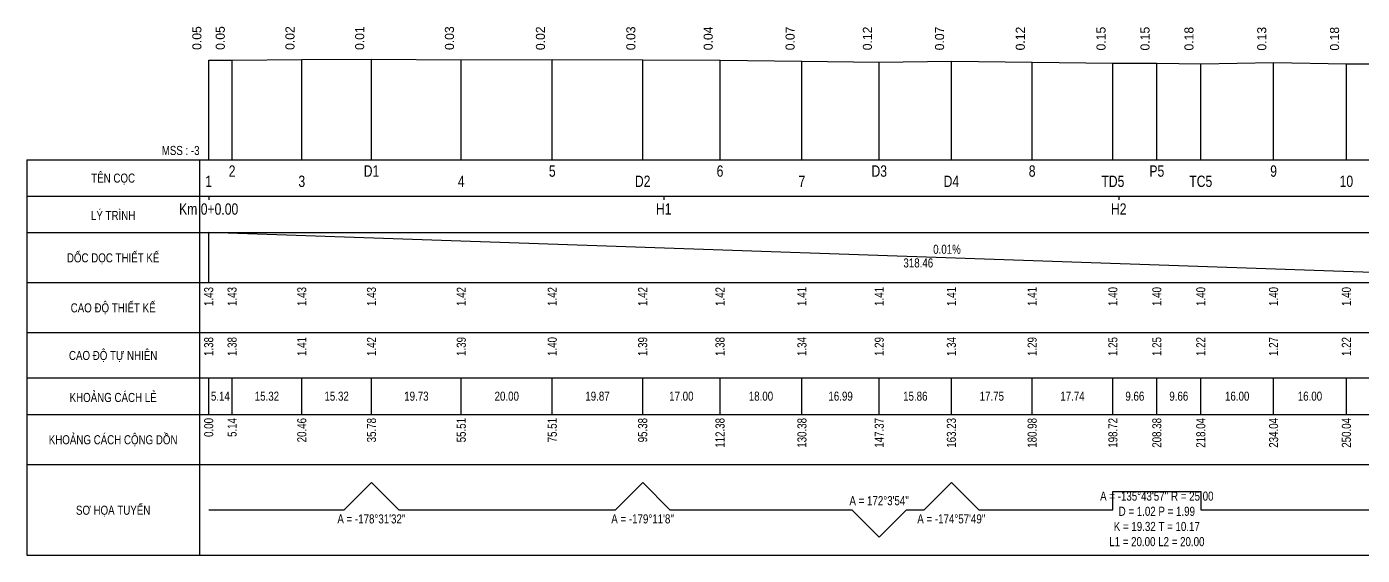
# Model space of a CAD drawing. Header units: inches. Extents: x 527 to 1089, y -181 to 197.
# Drawn here: x 526.6 to 820.1, y 81.2 to 197.4 of the extents above; entities that cross this region are included whole.
import ezdxf
from ezdxf.enums import TextEntityAlignment as Align

# ---------------------------------------------------------------- set-up
doc = ezdxf.new("R2010")
doc.units = ezdxf.units.IN
doc.header["$MEASUREMENT"] = 0
for name, color, linetype in [('Bang TD tu nhien', 3, 'Continuous'), ('DD Ranh dan trong 1 trai', 2, 'Continuous'), ('Duong dong trac doc tu nhien', 9, 'Continuous'), ('Trac doc tu nhien', 3, 'Continuous'), ('TracDoc', 7, 'Continuous')]:
    doc.layers.add(name, color=color, linetype=linetype)
doc.styles.add('BangTD', font='viet buddy.shx', dxfattribs={"width": 0.8})

msp = doc.modelspace()

# ---------------------------------------------------------------- linework, layer by layer
at = {"layer": 'Bang TD tu nhien', "color": 3}
for p, q in [((526.58, 168.19), (526.58, 81.19)), ((526.58, 168.19), (887.04, 168.19)), ((564.58, 168.19), (564.58, 81.19)), ((526.58, 160.19), (887.04, 160.19)), ((526.58, 152.19), (887.04, 152.19)), ((526.58, 141.19), (887.04, 141.19)), ((526.58, 130.19), (887.04, 130.19)), ((526.58, 120.19), (887.04, 120.19)), ((526.58, 112.19), (887.04, 112.19)), ((526.58, 101.19), (887.04, 101.19)), ((526.58, 81.19), (887.04, 81.19))]:
    msp.add_line(p, q, dxfattribs=at)
at = {"layer": 'Duong dong trac doc tu nhien', "color": 8}
for p, q in [((566.58, 168.19), (566.58, 190.09)), ((571.72, 168.19), (571.72, 190.09)), ((587.04, 168.19), (587.04, 190.24)), ((602.36, 168.19), (602.36, 190.29)), ((622.09, 168.19), (622.09, 190.14)), ((642.09, 168.19), (642.09, 190.19)), ((661.96, 168.19), (661.96, 190.14)), ((678.96, 168.19), (678.96, 190.09)), ((696.96, 168.19), (696.96, 189.89)), ((713.95, 168.19), (713.95, 189.64)), ((729.81, 168.19), (729.81, 189.89)), ((747.56, 168.19), (747.56, 189.64)), ((765.3, 168.19), (765.3, 189.44)), ((774.96, 168.19), (774.96, 189.44)), ((784.62, 168.19), (784.62, 189.29)), ((800.62, 168.19), (800.62, 189.54)), ((816.62, 168.19), (816.62, 189.29))]:
    msp.add_line(p, q, dxfattribs=at)
at = {"layer": 'Trac doc tu nhien', "color": 3}
msp.add_lwpolyline([(566.58, 190.09), (571.72, 190.09), (587.04, 190.24), (602.36, 190.29), (622.09, 190.14), (642.09, 190.19), (661.96, 190.14), (678.96, 190.09), (696.96, 189.89), (713.95, 189.64), (729.81, 189.89), (747.56, 189.64), (765.3, 189.44), (774.96, 189.44), (784.62, 189.29), (800.62, 189.54), (816.62, 189.29), (831.77, 189.29), (846.64, 189.59), (861.5, 189.64), (872.91, 190.14), (885.04, 190.34)], dxfattribs=at)
at = {"layer": 'TracDoc', "color": 5}
for p, q in [((566.58, 160.19), (566.58, 159.39)), ((666.58, 160.19), (666.58, 159.39)), ((766.58, 160.19), (766.58, 159.39))]:
    msp.add_line(p, q, dxfattribs=at)
at = {"layer": 'TracDoc', "color": 2}
for p in [(566.58, 141.19), (885.04, 141.19)]:
    msp.add_line(p, (566.58, 152.19), dxfattribs=at)
at = {"layer": 'TracDoc', "color": 3}
for p, q in [((566.58, 112.19), (566.58, 120.19)), ((571.72, 112.19), (571.72, 120.19)), ((587.04, 112.19), (587.04, 120.19)), ((602.36, 112.19), (602.36, 120.19)), ((622.09, 112.19), (622.09, 120.19)), ((642.09, 112.19), (642.09, 120.19)), ((661.96, 112.19), (661.96, 120.19)), ((678.96, 112.19), (678.96, 120.19)), ((696.96, 112.19), (696.96, 120.19)), ((713.95, 112.19), (713.95, 120.19)), ((729.81, 112.19), (729.81, 120.19)), ((747.56, 112.19), (747.56, 120.19)), ((765.3, 112.19), (765.3, 120.19)), ((774.96, 112.19), (774.96, 120.19)), ((784.62, 112.19), (784.62, 120.19)), ((800.62, 112.19), (800.62, 120.19)), ((816.62, 112.19), (816.62, 120.19))]:
    msp.add_line(p, q, dxfattribs=at)
at = {"layer": 'TracDoc', "color": 1}
msp.add_lwpolyline([(566.58, 91.19), (596.36, 91.19), (602.36, 97.19), (608.36, 91.19), (655.96, 91.19), (661.96, 97.19), (667.96, 91.19), (707.95, 91.19), (713.95, 85.19), (719.95, 91.19), (723.81, 91.19), (729.81, 97.19), (735.81, 91.19), (765.3, 91.19), (765.3, 95.19), (784.63, 95.19), (784.63, 91.19), (825.77, 91.19)], dxfattribs=at)

# ---------------------------------------------------------------- texts
at = {"layer": 'Bang TD tu nhien', "color": 3, "style": 'BangTD', "width": 0.8}
for s, p in [('TÊN CỌC', (545.58, 164.19)), ('LÝ TRÌNH', (545.58, 156.19)), ('DỐC DỌC THIẾT KẾ', (545.58, 146.69)), ('CAO ĐỘ THIẾT KẾ', (545.58, 135.69)), ('CAO ĐỘ TỰ NHIÊN', (545.58, 125.19)), ('KHOẢNG CÁCH LẺ', (545.58, 116.19)), ('KHOẢNG CÁCH CỘNG DỒN', (545.58, 106.69)), ('SƠ HỌA TUYẾN', (545.58, 91.19))]:
    msp.add_text(s, height=2, dxfattribs=at).set_placement(p, align=Align.MIDDLE)
at = {"layer": 'DD Ranh dan trong 1 trai', "color": 2}
for s, p in [('0.05', (565.58, 192.34)), ('0.05', (570.72, 192.34)), ('0.02', (586.04, 192.33)), ('0.01', (601.36, 192.32)), ('0.03', (621.09, 192.31)), ('0.02', (641.09, 192.29)), ('0.03', (660.96, 192.28)), ('0.04', (677.96, 192.27)), ('0.07', (695.96, 192.26)), ('0.12', (712.95, 192.25)), ('0.07', (728.81, 192.24)), ('0.12', (746.56, 192.23)), ('0.15', (764.3, 192.21)), ('0.15', (773.96, 192.21)), ('0.18', (783.62, 192.2)), ('0.13', (799.62, 192.19)), ('0.18', (815.62, 192.18))]:
    msp.add_text(s, height=2, rotation=90, dxfattribs=at).set_placement(p, align=Align.BOTTOM_LEFT)
at = {"layer": 'Trac doc tu nhien', "color": 3, "insert": (564.58, 169.19), "char_height": 2, "attachment_point": 9, "style": 'BangTD'}
msp.add_mtext('MSS : -3', dxfattribs=at)
at = {"layer": 'TracDoc', "color": 5, "style": 'BangTD', "width": 0.8}
for s, p in [('1', (566.58, 161.44)), ('3', (587.04, 161.44)), ('4', (622.09, 161.44)), ('D2', (661.96, 161.44)), ('7', (696.96, 161.44)), ('D4', (729.81, 161.44)), ('TD5', (765.3, 161.44)), ('TC5', (784.62, 161.44)), ('10', (816.62, 161.44))]:
    msp.add_text(s, height=2.5, dxfattribs=at).set_placement(p, align=Align.BOTTOM_CENTER)
for s, p in [('2', (571.72, 166.94)), ('D1', (602.36, 166.94)), ('5', (642.09, 166.94)), ('6', (678.96, 166.94)), ('D3', (713.95, 166.94)), ('8', (747.56, 166.94)), ('P5', (774.96, 166.94)), ('9', (800.62, 166.94)), ('Km 0+0.00', (566.58, 158.59)), ('H1', (666.58, 158.59)), ('H2', (766.58, 158.59))]:
    msp.add_text(s, height=2.5, dxfattribs=at).set_placement(p, align=Align.TOP_CENTER)
at = {"layer": 'TracDoc', "color": 2, "style": 'BangTD', "width": 0.8}
msp.add_text('0.01%', height=2, dxfattribs=at).set_placement((725.81, 146.89), align=Align.BOTTOM_LEFT)
msp.add_text('318.46', height=2, dxfattribs=at).set_placement((725.81, 146.49), align=Align.TOP_RIGHT)
for s, p in [('1.43', (566.58, 140.19)), ('1.43', (571.72, 140.19)), ('1.43', (587.04, 140.19)), ('1.43', (602.36, 140.19)), ('1.42', (622.09, 140.19)), ('1.42', (642.09, 140.19)), ('1.42', (661.96, 140.19)), ('1.42', (678.96, 140.19)), ('1.41', (696.96, 140.19)), ('1.41', (713.95, 140.19)), ('1.41', (729.81, 140.19)), ('1.41', (747.56, 140.19)), ('1.40', (765.3, 140.19)), ('1.40', (774.96, 140.19)), ('1.40', (784.62, 140.19)), ('1.40', (800.62, 140.19)), ('1.40', (816.62, 140.19))]:
    msp.add_text(s, height=2, rotation=90, dxfattribs=at).set_placement(p, align=Align.MIDDLE_RIGHT)
at = {"layer": 'TracDoc', "color": 3, "style": 'BangTD', "width": 0.8}
for s, p in [('1.38', (566.58, 129.19)), ('1.38', (571.72, 129.19)), ('1.41', (587.04, 129.19)), ('1.42', (602.36, 129.19)), ('1.39', (622.09, 129.19)), ('1.40', (642.09, 129.19)), ('1.39', (661.96, 129.19)), ('1.38', (678.96, 129.19)), ('1.34', (696.96, 129.19)), ('1.29', (713.95, 129.19)), ('1.34', (729.81, 129.19)), ('1.29', (747.56, 129.19)), ('1.25', (765.3, 129.19)), ('1.25', (774.96, 129.19)), ('1.22', (784.62, 129.19)), ('1.27', (800.62, 129.19)), ('1.22', (816.62, 129.19)), ('0.00', (566.58, 111.39)), ('5.14', (571.72, 111.39)), ('20.46', (587.04, 111.39)), ('35.78', (602.36, 111.39)), ('55.51', (622.09, 111.39)), ('75.51', (642.09, 111.39)), ('95.38', (661.96, 111.39)), ('112.38', (678.96, 111.39)), ('130.38', (696.96, 111.39)), ('147.37', (713.95, 111.39)), ('163.23', (729.81, 111.39)), ('180.98', (747.56, 111.39)), ('198.72', (765.3, 111.39)), ('208.38', (774.96, 111.39)), ('218.04', (784.62, 111.39)), ('234.04', (800.62, 111.39)), ('250.04', (816.62, 111.39))]:
    msp.add_text(s, height=2, rotation=90, dxfattribs=at).set_placement(p, align=Align.MIDDLE_RIGHT)
for s, p in [('5.14', (569.15, 116.19)), ('15.32', (579.38, 116.19)), ('15.32', (594.7, 116.19)), ('19.73', (612.23, 116.19)), ('20.00', (632.09, 116.19)), ('19.87', (652.03, 116.19)), ('17.00', (670.46, 116.19)), ('18.00', (687.96, 116.19)), ('16.99', (705.46, 116.19)), ('15.86', (721.88, 116.19)), ('17.75', (738.69, 116.19)), ('17.74', (756.43, 116.19)), ('9.66', (770.13, 116.19)), ('9.66', (779.79, 116.19)), ('16.00', (792.62, 116.19)), ('16.00', (808.62, 116.19))]:
    msp.add_text(s, height=2, dxfattribs=at).set_placement(p, align=Align.MIDDLE_CENTER)
at = {"layer": 'TracDoc', "color": 1, "char_height": 2, "attachment_point": 5, "style": 'BangTD'}
for s, insert in [("A = 172°3'54''", (713.95, 93.19)), ("A = -135°43'57'' R = 25.00^M^JD = 1.02 P = 1.99^M^JK = 19.32 T = 10.17^M^JL1 = 20.00 L2 = 20.00", (774.96, 89.19)), ("A = -178°31'32''", (602.36, 89.19)), ("A = -179°11'8''", (661.96, 89.19)), ("A = -174°57'49''", (729.81, 89.19))]:
    msp.add_mtext(s, dxfattribs=dict(at, insert=insert))

doc.saveas('drawing.dxf')
